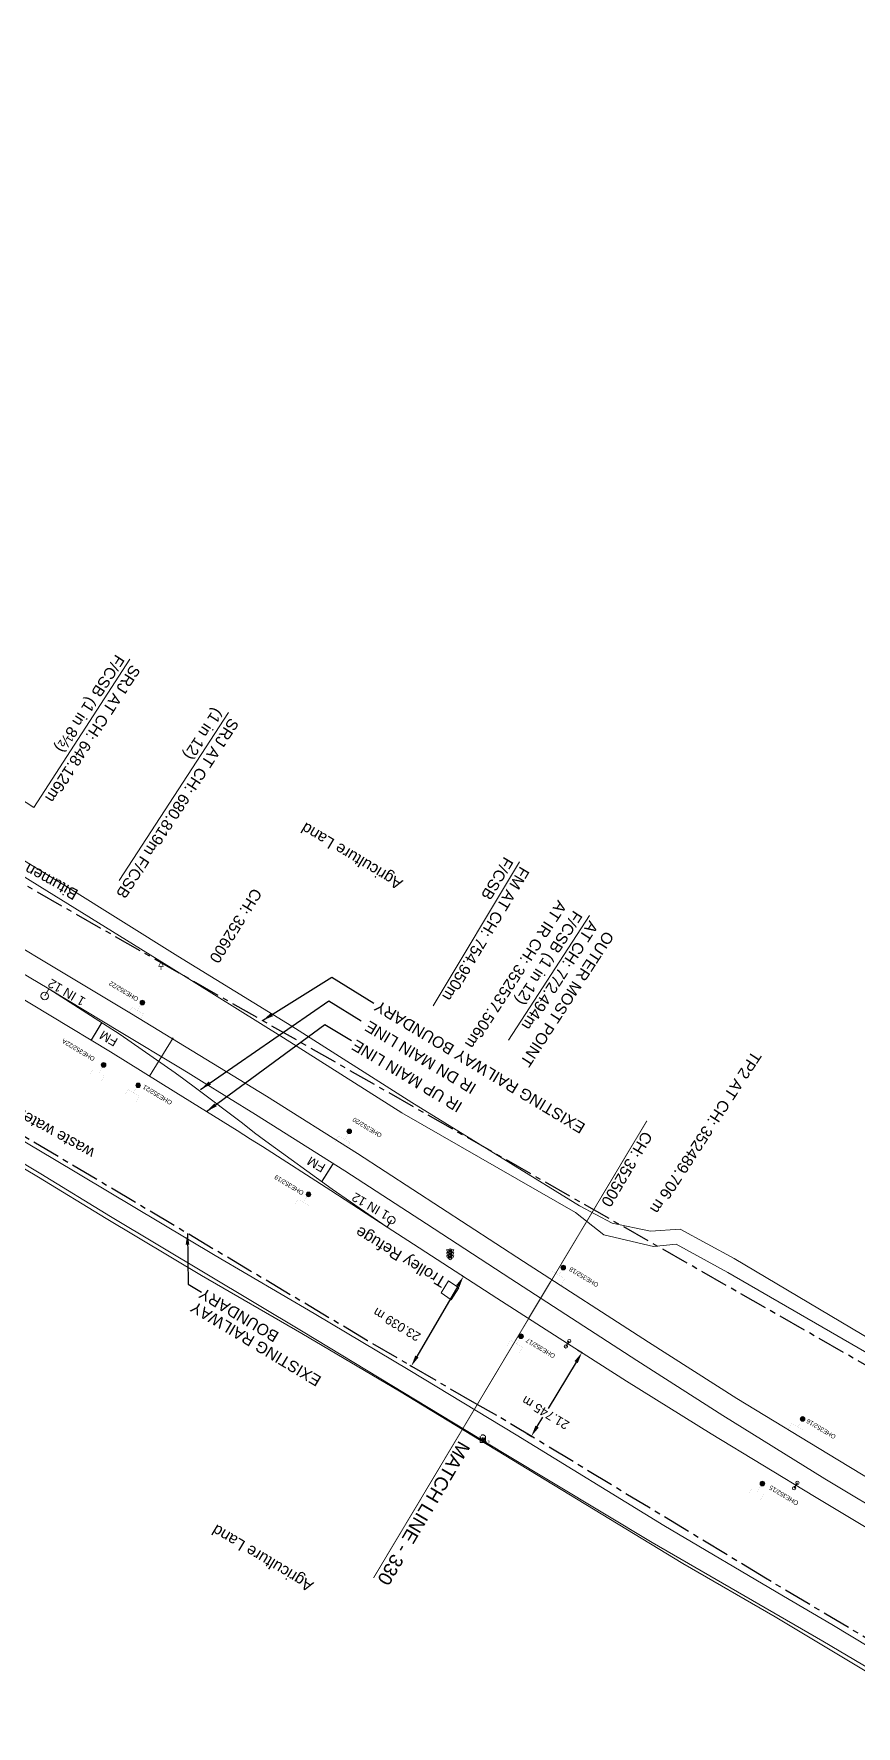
# Model space of a CAD drawing. Header units: metres. Extents: x 593168 to 611286, y 3401475 to 3412398.
# Drawn here: x 600428.2 to 600610.9, y 3407849.9 to 3408225.7 of the extents above; entities that cross this region are included whole.
import ezdxf
from ezdxf.enums import TextEntityAlignment as Align

# ---------------------------------------------------------------- set-up
doc = ezdxf.new("R2010")
doc.units = ezdxf.units.M
doc.header["$MEASUREMENT"] = 0
for name, pattern in [('CENTER', [2, 1.25, -0.25, 0.25, -0.25]), ('PHANTOM', [2.5, 1.25, -0.25, 0.25, -0.25, 0.25, -0.25]), ('PHANTOM2', [1.25, 0.625, -0.125, 0.125, -0.125, 0.125, -0.125])]:
    doc.linetypes.add(name, pattern=pattern)
doc.layers.get('Defpoints').update_dxf_attribs({"lineweight": 0})
for name, color, linetype, lineweight in [('DFCC BOUNDARY', 6, 'CENTER', 0), ("DORAHA STN. SRJ's", 251, 'Continuous', 0), ('Exg track', 7, 'Continuous', 0), ("EXG. TP CH's", 7, 'Continuous', 0), ('Existing IR Chainage', 7, 'Continuous', 0), ('Existing IR Track', 143, 'Continuous', 0), ('Fence', 251, 'F-LINE', 0), ('Hecto metre stone', 251, 'Continuous', 0), ('OHE MAST', 8, 'Continuous', 0), ('OHE MAST TEXT', 8, 'Continuous', 0), ('Side Details', 251, 'Continuous', 0), ('Sign Board', 251, 'Continuous', 0), ('Subroad Edge', 34, 'Continuous', 0), ('Text1', 251, 'Continuous', 0), ('Trolley Stand', 251, 'Continuous', 0), ('Water Logged Area', 5, 'Continuous', 0)]:
    doc.layers.add(name, color=color, linetype=linetype, lineweight=lineweight)
doc.layers.add('Existing Railway Boundary', color=7, linetype='CENTER')
doc.layers.add('MATCH LINE', color=7, linetype='Continuous')
doc.styles.add('ROMANS', font='romans.shx')
doc.styles.get("Standard").update_dxf_attribs({"font": 'arial.ttf'})
doc.styles.add('Style-Arial', font='arial.ttf')
doc.linetypes.add('F-LINE', pattern='A,0.6,["X",Standard,S=0.3,R=0,X=0,Y=-0.15],0.1', length=0.7)
doc.dimstyles.new('ISO-25', dxfattribs={"dimtxt": 2.5, "dimasz": 2.5, "dimexe": 1.25, "dimexo": 0.625, "dimtad": 1, "dimtxsty": 'Standard', "dimcen": 2.5, "dimadec": 0, "dimazin": 0, "dimtfac": 1, "dimtmove": 0, "dimatfit": 3, "dimfxl": 1, "dimarcsym": 0})
doc.dimstyles.get("Standard").update_dxf_attribs({"dimtxt": 0.18, "dimasz": 0.18, "dimexe": 0.18, "dimexo": 0.0625, "dimgap": 0.09, "dimtad": 0, "dimtih": 1, "dimtoh": 1, "dimdec": 4, "dimzin": 0, "dimdsep": 46, "dimtxsty": 'Standard', "dimcen": 0.09, "dimadec": 0, "dimazin": 0, "dimtfac": 1, "dimtdec": 4, "dimtofl": 0, "dimtmove": 0, "dimatfit": 3, "dimfxl": 1, "dimtolj": 1, "dimtzin": 0, "dimarcsym": 0})

# ---------------------------------------------------------------- blocks, each defined once
blk = doc.blocks.new('HMS')
at = {"color": 1, "linetype": 'PHANTOM'}
for p, q in [((-0.62, 0), (-0.62, 1.24)), ((-0.62, 0), (0.62, 0)), ((0.62, 0), (0.62, 1.24))]:
    blk.add_line(p, q, dxfattribs=at)
blk.add_arc((0, 1.05), 0.648, 16.8431, 163.1569, dxfattribs=at)
at = {"color": 1, "linetype": 'PHANTOM', "style": 'ROMANS', "width": 0.9}
blk.add_text('HM', height=0.69, dxfattribs=at).set_placement((-0.65, 0.45))
blk = doc.blocks.new('SIG')
for color, points in [(1, [(-0.22, 0.42, 0.180295), (-0.01, 0.33, -0.00255), (0.01, 0.33, -0.00255), (0.02, 0.33, 0.180295), (0.23, 0.42, -0.002654), (0.25, 0.44, 0.184495), (0.33, 0.65, 1.000001), (-0.32, 0.65, 0.184495), (-0.24, 0.44, -0.002654)]), (2, [(0.23, -0.23, -0.002654), (0.25, -0.21, 0.184495), (0.33, 0.01, 1.000001), (-0.32, 0.01, 0.184495), (-0.24, -0.21, -0.002654), (-0.22, -0.23, 0.180295), (-0.01, -0.32, -0.00255), (0.01, -0.32, -0.00255), (0.02, -0.32, 0.180295)]), (3, [(0.23, -0.88, -0.002654), (0.25, -0.86, 0.184495), (0.33, -0.64, 1.000001), (-0.32, -0.64, 0.184495), (-0.24, -0.86, -0.002654), (-0.22, -0.88, 0.395599)])]:
    blk.add_hatch(color=color).paths.add_polyline_path(points)
for p, q in [((-0.31, 0.98), (-0.32, -0.9)), ((0.33, -0.9), (0.32, 0.98))]:
    blk.add_line(p, q)
for points in [[(-0.31, 0.98), (-0.81, 0.98, 0.198758), (-0.42, 0.41, 0.003814), (-0.31, 0.39, 0.003814)], [(-0.31, 0.33), (-0.81, 0.33, 0.198758), (-0.42, -0.23, 0.003727), (-0.32, -0.26, 0.003727)], [(0.32, 0.98), (0.82, 0.98, -0.198758), (0.44, 0.41, -0.003814), (0.32, 0.39, -0.003814)], [(0.32, 0.33), (0.82, 0.33, -0.198758), (0.44, -0.23, -0.003727), (0.33, -0.26, -0.003727)], [(-0.32, -0.32), (-0.81, -0.32, 0.198758), (-0.42, -0.88, 0.003639), (-0.32, -0.9)], [(0.33, -0.32), (0.82, -0.32, -0.198758), (0.44, -0.88, -0.003639), (0.33, -0.9)]]:
    blk.add_lwpolyline(points, format="xyb")
for centre, radius, start, end in [((0.01, 0.91), 0.324, 12.4049, 167.5951), ((0.01, 0.81), 0.357, 27.7578, 152.2422), ((0.01, -0.9), 0.324, 181.4572, 358.5428)]:
    blk.add_arc(centre, radius, start, end)
blk = doc.blocks.new('TSB')
at = {"const_width": 0.132}
blk.add_lwpolyline([(-0.51, 0.84), (0.54, 0.84), (0, 1.85)], close=True, dxfattribs=at)
at = {"const_width": 0.142}
blk.add_lwpolyline([(0, 0.84), (0, 0)], dxfattribs=at)
blk = doc.blocks.new('OHE MAST')
h = blk.add_hatch(color=256)
h.dxf.hatch_style = 1
edge = h.paths.add_edge_path()
edge.add_arc((0, 0), 0.514, 0, 360)
at = {"const_width": 0.01}
for points in [[(1.5, 3.5), (1.5, 2), (-1.5, 2), (-1.5, 3.5)], [(0, 2), (0, 0)]]:
    blk.add_lwpolyline(points, dxfattribs=at)
blk.add_circle((0, 0), 0.514)
blk = doc.blocks.new('*D786')
at = {"layer": 'Defpoints', "color": 0, "linetype": 'ByBlock', "ltscale": 5, "transparency": 16777216}
for p in [(600548.91, 3407933.51), (600537.65, 3407914.91), (600538.73, 3407914.25)]:
    blk.add_point(p, dxfattribs=at)
at = {"layer": 'DFCC BOUNDARY', "color": 0, "linetype": 'ByBlock', "lineweight": -2, "ltscale": 5, "transparency": 16777216}
for p, q in [((600549.02, 3407933.44), (600550.1, 3407932.79)), ((600548.7, 3407930.71), (600542.49, 3407920.46)), ((600540.03, 3407916.39), (600541.3, 3407918.5)), ((600537.75, 3407914.84), (600538.84, 3407914.19))]:
    blk.add_line(p, q, dxfattribs=at)
at = {"layer": 'DFCC BOUNDARY', "color": 0, "linetype": 'ByBlock', "ltscale": 5, "transparency": 16777216}
for points in [[(600548.34, 3407930.93), (600549.06, 3407930.5), (600549.99, 3407932.85)], [(600539.67, 3407916.61), (600540.38, 3407916.17), (600538.73, 3407914.25)]]:
    blk.add_solid(points, dxfattribs=at)
at = {"layer": 'DFCC BOUNDARY', "color": 0, "linetype": 'ByBlock', "ltscale": 5, "transparency": 16777216, "insert": (600541.9, 3407919.48), "char_height": 2, "attachment_point": 5, "rotation": 149, "style": 'Style-Arial'}
blk.add_mtext('\\A1;21.745 m', dxfattribs=at)
blk = doc.blocks.new('TerminatorOpen_0.5')
at = {"color": 0, "linetype": 'ByBlock', "lineweight": -2}
for q in [(-1, 0.25), (-1, 0), (-1, -0.25)]:
    blk.add_line((0, 0), q, dxfattribs=at)
blk = doc.blocks.new('*D787')
at = {"layer": 'Defpoints', "color": 0, "linetype": 'ByBlock', "ltscale": 5, "transparency": 16777216}
for p in [(600523.23, 3407950), (600511.64, 3407930.08), (600512.07, 3407929.83)]:
    blk.add_point(p, dxfattribs=at)
at = {"layer": 'DFCC BOUNDARY', "color": 0, "linetype": 'ByBlock', "lineweight": -2, "ltscale": 5, "transparency": 16777216}
for p, q in [((600523.34, 3407949.93), (600523.76, 3407949.68)), ((600522.4, 3407947.59), (600513.33, 3407932)), ((600511.75, 3407930.02), (600512.18, 3407929.77))]:
    blk.add_line(p, q, dxfattribs=at)
at = {"layer": 'DFCC BOUNDARY', "color": 0, "linetype": 'ByBlock', "ltscale": 5, "transparency": 16777216}
for points in [[(600522.04, 3407947.8), (600522.76, 3407947.38), (600523.66, 3407949.75)], [(600512.97, 3407932.2), (600513.69, 3407931.79), (600512.07, 3407929.83)]]:
    blk.add_solid(points, dxfattribs=at)
at = {"layer": 'DFCC BOUNDARY', "color": 0, "linetype": 'ByBlock', "ltscale": 5, "transparency": 16777216, "insert": (600508.86, 3407939.07), "char_height": 2, "attachment_point": 5, "rotation": 149, "style": 'Style-Arial'}
blk.add_mtext('\\A1;23.039 m', dxfattribs=at)

msp = doc.modelspace()

# ---------------------------------------------------------------- linework, layer by layer
at = {"layer": "DORAHA STN. SRJ's", "lineweight": 13, "flags": 128}
for points in [[(600449.5628, 3408086.8668), (600428.1694, 3408053.9182), (600421.4044, 3408058.3107), (600418.6617, 3408054.0866)], [(600471.4469, 3408075.0319), (600447.1767, 3408037.6525)], [(600551.6612, 3408029.9393), (600533.6801, 3408002.2461)]]:
    msp.add_lwpolyline(points, dxfattribs=at)
at = {"layer": "DORAHA STN. SRJ's", "lineweight": 13, "elevation": 259.9969, "flags": 128}
msp.add_lwpolyline([(600536.1432, 3408041.8569), (600516.9065, 3408009.8236)], dxfattribs=at)
at = {"layer": 'Exg track'}
for p, q in [((600431.5421, 3408013.6074), (600430.6174, 3408012.053)), ((600506.7155, 3407960.717), (600507.6402, 3407962.2714))]:
    msp.add_line(p, q, dxfattribs=at)
at = {"layer": 'Exg track', "const_width": 0.3}
msp.add_lwpolyline([(600443.2943, 3408006.1086), (600440.9403, 3408002.2089)], dxfattribs=at)
at = {"layer": 'Exg track', "const_width": 0.3, "elevation": 259.9969}
msp.add_lwpolyline([(600492.1571, 3407970.7747), (600494.7132, 3407974.816)], dxfattribs=at)
at = {"layer": 'Exg track'}
for centre in [(600430.6174, 3408012.053), (600507.6402, 3407962.2714)]:
    msp.add_circle(centre, 0.8325, dxfattribs=at)
at = {"layer": "EXG. TP CH's", "color": 7, "lineweight": 0, "flags": 128}
for points in [[(600546.421, 3407934.2107), (600547.162, 3407935.4039)], [(600597.1271, 3407902.7221), (600597.8681, 3407903.9153)]]:
    msp.add_lwpolyline(points, dxfattribs=at)
at = {"layer": "EXG. TP CH's", "color": 7, "lineweight": 0}
for centre in [(600547.162, 3407935.4039), (600546.421, 3407934.2107), (600597.1271, 3407902.7221), (600597.8681, 3407903.9153)]:
    msp.add_circle(centre, 0.375, dxfattribs=at)
at = {"layer": 'Existing IR Chainage', "color": 7, "linetype": 'Continuous', "lineweight": 13, "flags": 128}
for points in [[(600459.1611, 3408002.7434), (600453.888, 3407994.2467)], [(600543.0403, 3407948.5783), (600538.1408, 3407940.3887)]]:
    msp.add_lwpolyline(points, dxfattribs=at)
at = {"layer": 'Existing IR Track', "flags": 128}
for points in [[(600638.552, 3407889.8818), (600606.873, 3407908.9974), (600584.4159, 3407922.6305), (600564.8022, 3407935.1631), (600537.0206, 3407953.0677), (600500.1394, 3407977.0439), (600479.8842, 3407989.8178), (600449.876, 3408008.1096), (600405.9148, 3408034.4547)], [(600620.0116, 3407895.1816), (600603.9837, 3407904.817), (600581.2873, 3407918.8515), (600562.1568, 3407931.0482), (600547.6782, 3407940.4595), (600534.1571, 3407949.2484), (600515.4367, 3407961.4035), (600497.2823, 3407973.191), (600477.4503, 3407985.7347), (600465.4739, 3407993.1196), (600462.4868, 3407994.9412), (600460.3943, 3407996.2003), (600447.6138, 3408003.9579), (600431.5421, 3408013.6074), (600423.195, 3408018.6108)], [(600617.5782, 3407891.3351), (600601.6492, 3407900.871), (600578.7283, 3407914.8208), (600559.8756, 3407926.5043), (600544.897, 3407936.0721), (600531.0434, 3407944.9233), (600512.5906, 3407956.9027), (600506.7155, 3407960.717), (600494.2102, 3407968.871), (600478.9901, 3407978.6329), (600476.3611, 3407980.2497), (600473.3664, 3407982.1582), (600459.7548, 3407990.6057), (600445.2525, 3407999.6059), (600418.6536, 3408015.662)], [(600506.7155, 3407960.717), (600494.4534, 3407969.1066), (600479.7202, 3407979.809), (600477.2541, 3407981.6775), (600474.5338, 3407983.7674), (600464.4422, 3407991.4071), (600461.5136, 3407993.5578), (600459.5773, 3407994.9693), (600447.3839, 3408003.4992), (600431.5421, 3408013.6074)]]:
    msp.add_lwpolyline(points, dxfattribs=at)
at = {"layer": 'Existing Railway Boundary', "ltscale": 5}
for points in [[(601317.2433, 3407450.7097), (601224.899, 3407507.0908), (601103.8361, 3407576.9037), (601076.3041, 3407593.1922), (601027.0445, 3407622.1279), (600800.8989, 3407757.7565), (600729.53, 3407800.2216), (600590.7896, 3407882.7312), (600531.0891, 3407918.878), (600526.2178, 3407921.6024), (600502.3694, 3407935.4788), (600422.2553, 3407983.1065), (600376.8527, 3408011.2163), (600345.4847, 3408028.7629), (600315.7213, 3408046.6622), (600129.9447, 3408159.317), (599995.7813, 3408208.5798), (599954.336, 3408225.7264), (599945.3157, 3408214.7803), (599936.2222, 3408204.7154)], [(602240.837, 3406937.0674), (602116.2948, 3407010.7668), (601764.5806, 3407219.7883), (601759.3642, 3407222.2685), (601653.1238, 3407292.2946), (601441.2096, 3407415.0505), (601397.917, 3407440.7299), (601301.0475, 3407498.7265), (601241.8375, 3407534.2132), (601188.4611, 3407565.6026), (601139.5754, 3407594.3481), (601094.5264, 3407622.448), (600939.9459, 3407716.091), (600853.7892, 3407766.6119), (600798.1443, 3407818.9628), (600756.3389, 3407844.4101), (600651.5465, 3407908.0731), (600401.2293, 3408050.9686)]]:
    msp.add_lwpolyline(points, dxfattribs=at)
at = {"layer": 'Fence'}
msp.add_lwpolyline([(600744.131, 3407784.494), (600708.9321, 3407805.2243), (600675.3063, 3407825.3436), (600637.1202, 3407847.6194), (600592.9604, 3407874.1774), (600572.393, 3407885.9944), (600509.4416, 3407924.2791), (600487.7753, 3407937.0803), (600465.4538, 3407949.9255), (600444.2684, 3407962.6281), (600429.2318, 3407971.786), (600405.4027, 3407985.9302), (600381.3379, 3407999.2411)], dxfattribs=at)
at = {"layer": 'MATCH LINE', "linetype": 'PHANTOM2', "ltscale": 15, "const_width": 0.2}
msp.add_lwpolyline([(600564.4287, 3407984.3298), (600503.681, 3407882.7878)], dxfattribs=at)
at = {"layer": 'Subroad Edge'}
for points in [[(600674.5898, 3407826.7213, 258.1395), (600603.492, 3407868.7656, 258.0835), (600565.6214, 3407890.6802, 258.0845), (600532.7257, 3407910.4057, 258.0955), (600488.0185, 3407937.4354, 258.0575), (600445.2705, 3407963.0509, 258.1085), (600429.7554, 3407972.5738, 258.1305), (600382.2869, 3408001.0583, 258.2724), (600379.9792, 3408003.1788, 258.3214), (600376.839, 3408005.1285, 258.4254), (600368.1322, 3408010.1907, 258.6703), (600367.1834, 3408010.3897, 258.7263), (600364.5416, 3408012.3183, 258.7963), (600351.0258, 3408020.4237, 258.8263), (600342.985, 3408025.5583, 258.5763), (600305.3909, 3408048.1333, 258.1155), (600283.6828, 3408061.3142, 258.0565), (600228.2712, 3408095.2583, 258.1585), (600206.7717, 3408108.4121, 258.0635), (600156.8294, 3408136.471, 258.2984), (600132.8452, 3408149.871, 258.4484), (600096.3159, 3408166.3305, 258.5343), (600086.6197, 3408170.2176, 258.5843), (600083.6553, 3408174.315, 258.6743)], [(600640.3407, 3407920.1649, 257.8785), (600583.7849, 3407953.7552, 257.8156), (600571.7811, 3407960.2856, 258.0345), (600565.2274, 3407959.7897, 258.0885), (600556.7037, 3407961.5816, 257.9995), (600549.459, 3407965.4205, 258.0335), (600534.1874, 3407974.8464, 257.9865), (600512.1744, 3407988.3924, 257.3217), (600485.5193, 3408005.3692, 258.0315), (600460.2286, 3408020.875, 258.0945), (600435.457, 3408036.3322, 258.1095), (600397.2895, 3408059.5736, 258.5313), (600388.4166, 3408064.3593, 258.8682), (600380.2747, 3408069.9629, 258.7023), (600367.8768, 3408077.3617, 258.5363), (600362.4435, 3408081.1515, 258.5473), (600370.165, 3408109.6531, 258.3404), (600372.0775, 3408130.8266, 258.3291)], [(600638.9039, 3407917.9623, 257.8795), (600582.4041, 3407950.6437, 257.8935), (600570.9084, 3407956.9251, 257.9255), (600565.8913, 3407956.3686, 258.0435), (600554.8918, 3407958.9694, 258.0055), (600548.5231, 3407963.9741, 257.9325), (600509.9579, 3407986.1072, 257.9885), (600483.6486, 3408002.7576, 258.0325), (600458.7377, 3408018.3054, 258.0435), (600434.2142, 3408033.4671, 258.0275), (600395.9568, 3408057.0557, 258.5233), (600391.4616, 3408057.9973, 258.7543), (600387.7212, 3408057.7802, 259.0212), (600384.5409, 3408057.1799, 259.1752), (600382.9836, 3408055.1208, 259.3151)], [(600364.2099, 3408019.3109, 259.0302), (600365.2057, 3408016.6339, 258.9212), (600367.9563, 3408014.5102, 258.7963), (600384.5207, 3408004.3981, 258.3054), (600432.4556, 3407975.9142, 258.1555), (600468.5001, 3407954.3782, 258.0385), (600490.4942, 3407941.5282, 258.0315), (600511.7307, 3407928.8501, 257.9865), (600535.3557, 3407914.6012, 258.0545), (600568.19, 3407894.4473, 258.0475), (600594.8102, 3407878.7272, 258.0795), (600605.4856, 3407872.476, 257.9815), (600639.5062, 3407851.9306, 258.0725)]]:
    msp.add_polyline3d(points, dxfattribs=at)
at = {"layer": 'Trolley Stand'}
msp.add_polyline3d([(600518.6887, 3407946.1356, 259.824), (600520.9538, 3407944.5578, 259.756), (600522.6399, 3407947.2066, 259.9139), (600520.3741, 3407948.7849, 259.9139)], close=True, dxfattribs=at)

# ---------------------------------------------------------------- block references
at = {"layer": 'Hecto metre stone', "xscale": 0.9997078269552191, "yscale": 0.9997078269552191, "zscale": 0.9997078269552191}
msp.add_blockref('HMS', (600527.9691, 3407912.8637, 258.5723), dxfattribs=at)
at = {"layer": 'OHE MAST', "rotation": 149.0208306544456}
for p in [(600452.3153, 3408010.574), (600443.6901, 3407996.7416), (600451.3776, 3407992.1976), (600498.294, 3407981.9833), (600489.2291, 3407967.9649), (600545.8348, 3407951.7225), (600536.4565, 3407936.4672), (600599.0324, 3407918.0969), (600590.0887, 3407903.7502)]:
    msp.add_blockref('OHE MAST', p, dxfattribs=at)
at = {"layer": 'Sign Board', "xscale": 0.9997078269552191, "yscale": 0.9997078269552191, "zscale": 0.9997078269552191}
for name, p in [('TSB', (600456.4344, 3408017.7832, 260.2618)), ('SIG', (600520.6943, 3407954.6736, 261.2545))]:
    msp.add_blockref(name, p, dxfattribs=at)

# ---------------------------------------------------------------- texts
at = {"layer": "DORAHA STN. SRJ's", "lineweight": 13, "char_height": 2.5, "attachment_point": 4, "line_spacing_factor": 0.648, "style": 'Style-Arial'}
for s, insert, width, rotation in [('\\pxsm1;SRJ AT CH: 648.126m F/CSB (1 in 8½)', (600448.9101, 3408086.4734), 42.059303, 237.004561), ('\\pxsm1;SRJ AT CH: 680.819m F/CSB (1 in 12)', (600470.7942, 3408074.6385), 48.267487, 237.004561), ('\\pxsm1;FM AT CH: 754.950m F/CSB ', (600535.592, 3408041.4462), 37.148229, 239.014295), ('\\pxsm1;OUTER MOST POINT AT CH: 772.494m \\PF/CSB (1 in 12)\\PAT IR CH: 352537.506m', (600550.9563, 3408029.4025), 39.868408, 237.004561)]:
    msp.add_mtext(s, dxfattribs=dict(at, insert=insert, width=width, rotation=rotation))
at = {"layer": 'Exg track'}
for s, p in [('1 IN 12', (600439.8769, 3408011.4243)), ('FM', (600447.0596, 3408002.4469)), ('FM', (600493.1795, 3407974.4753)), ('1 IN 12', (600507.415, 3407963.9495))]:
    msp.add_text(s, height=2, rotation=149.797857, dxfattribs=at).set_placement(p)
at = {"layer": "EXG. TP CH's", "color": 7, "lineweight": 0, "insert": (600566.0146, 3407964.0544), "char_height": 2.5, "attachment_point": 6, "rotation": 237, "line_spacing_factor": 0.60024, "style": 'Style-Arial'}
msp.add_mtext('TP2 AT CH: 352489.706 m', dxfattribs=at)
at = {"layer": 'Existing IR Chainage', "color": 7, "lineweight": 0, "char_height": 2.5, "attachment_point": 6, "line_spacing_factor": 0.60036, "style": 'Style-Arial'}
for s, insert, rotation in [('CH: 352600', (600468.152, 3408019.7158), 238.175972), ('CH: 352500', (600555.2128, 3407965.5576), 239.318651)]:
    msp.add_mtext(s, dxfattribs=dict(at, insert=insert, rotation=rotation))
at = {"layer": 'Existing IR Track', "color": 7, "lineweight": -3}
for s, p in [('IR DN MAIN LINE', (600502.1507, 3408005.583)), ('IR UP MAIN LINE', (600499.2206, 3408001.3963))]:
    msp.add_text(s, height=2.5, rotation=149, dxfattribs=at).set_placement(p, align=Align.MIDDLE_RIGHT)
at = {"layer": 'Existing Railway Boundary', "linetype": 'Continuous', "ltscale": 5}
for s, p in [('EXISTING RAILWAY BOUNDARY', (600504.8857, 3408011.1605, -523.9387)), ('BOUNDARY', (600465.9129, 3407947.347, 613.7163)), ('EXISTING RAILWAY', (600464.0305, 3407944.3105, 613.7163))]:
    msp.add_text(s, height=2.5, rotation=149, dxfattribs=at).set_placement(p, align=Align.RIGHT)
at = {"layer": 'Hecto metre stone'}
msp.add_text('HMS', height=0.5, dxfattribs=at).set_placement((600527.969, 3407912.864, 258.572))
at = {"layer": 'MATCH LINE', "linetype": 'Continuous'}
msp.add_text('MATCH LINE - 330', height=3, rotation=239.543384, dxfattribs=at).set_placement((600522.7048, 3407913.4603))
at = {"layer": 'OHE MAST TEXT'}
for s, p in [('OHE352/22', (600451.5687, 3408011.6495, 262.373)), ('OHE352/22A', (600441.888, 3407998.3519, 263.328)), ('OHE352/21', (600459.0389, 3407988.633, 262.937)), ('OHE352/20', (600505.6576, 3407981.3712, 262.852)), ('OHE352/19', (600488.3019, 3407968.6018, 263.404)), ('OHE352/18', (600553.8149, 3407948.1694, 262.688)), ('OHE352/17', (600544.1637, 3407932.3665, 262.952)), ('OHE352/16', (600606.5237, 3407914.4249, 262.916)), ('OHE352/15', (600598.2317, 3407899.6765, 261.818))]:
    msp.add_text(s, height=1, rotation=149, dxfattribs=at).set_placement(p)
at = {"layer": 'Side Details'}
for p in [(600510.3787, 3408037.6077, 156.3202), (600490.5565, 3407881.6906, 156.3202)]:
    msp.add_text('Agriculture Land', height=2.5, rotation=149, dxfattribs=at).set_placement(p)
at = {"layer": 'Text1'}
for s, rotation, p in [('Bitumen Road', 151.044359, (600438.2786, 3408035.4086, 156.3202)), ('Trolley Refuge', 149, (600520.0731, 3407949.2878, 258.8123))]:
    msp.add_text(s, height=2.5, rotation=rotation, dxfattribs=at).set_placement(p)
at = {"layer": 'Water Logged Area'}
msp.add_text('waste water staged area', height=2.5, rotation=151.044359, dxfattribs=at).set_placement((600441.9429, 3407977.9532))

# ---------------------------------------------------------------- dimensions: what is measured, and where the dimension line sits
at = {"layer": 'DFCC BOUNDARY', "color": 7, "linetype": 'ByBlock', "ltscale": 5}
for base, p1, p2, angle, picture, middle in [((600512.0697, 3407929.8346), (600523.2284, 3407949.9968), (600511.6418, 3407930.0836), 239.806641, '*D787', (600508.8577, 3407939.0714)), ((600538.7311, 3407914.251), (600548.9097, 3407933.5089), (600537.6471, 3407914.9073), 238.806396, '*D786', (600541.8973, 3407919.4805))]:
    dim = msp.add_linear_dim(base=base, p1=p1, p2=p2, angle=angle, dimstyle='Standard', override={"dimtxt": 2, "dimasz": 2.5, "dimexe": 0.125, "dimexo": 0.125, "dimgap": 0.125, "dimtad": 1, "dimtih": 0, "dimtoh": 0, "dimdec": 3, "dimzin": 11, "dimpost": ' m', "dimtxsty": 'Style-Arial', "dimsah": 1, "dimadec": 4, "dimazin": 3, "dimtmove": 2, "dimatfit": 1, "dimldrblk": 'TerminatorOpen_0.5', "dimfrac": 2, "dimtzin": 11}, dxfattribs=at)
    dim.commit()
    dim.dimension.update_dxf_attribs({"geometry": picture, "text_midpoint": middle, "dimtype": 129, "text_rotation": 149})

# ---------------------------------------------------------------- leaders
at = {"layer": 'Existing IR Track', "color": 7, "lineweight": -3}
for points in [[(600478.9937, 3408006.5762), (600494.3903, 3408016.2001), (600503.7619, 3408010.4756)], [(600465.2455, 3407991.2923), (600493.7678, 3408010.9981), (600500.9618, 3408006.5485)], [(600466.561, 3407986.3823), (600492.8613, 3408005.7043), (600498.8067, 3408002.1471)]]:
    msp.add_leader(points, dimstyle='ISO-25', override={"dimtxt": 3, "dimasz": 2.5, "dimgap": 0.625, "dimtad": 0, "dimdec": 3, "dimzin": 2, "dimtdec": 3}, dxfattribs=at)
at = {"layer": 'Existing Railway Boundary', "linetype": 'Continuous', "lineweight": 0, "ltscale": 5}
msp.add_leader([(600462.3124, 3407959.2927), (600462.4741, 3407948.0384), (600465.4332, 3407946.2558)], dimstyle='ISO-25', override={"dimtxt": 3, "dimasz": 2.5, "dimgap": 0.625, "dimtad": 0, "dimdec": 3, "dimzin": 2, "dimtdec": 3}, dxfattribs=at)

doc.saveas('drawing.dxf')
